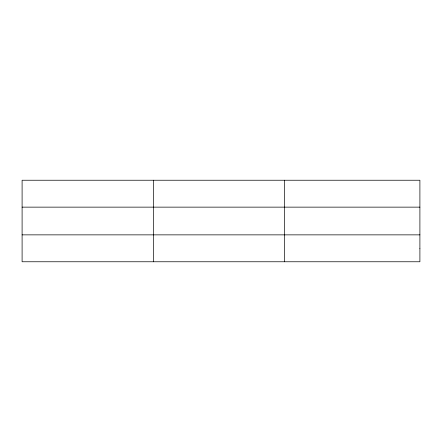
<?xml version="1.0" encoding="UTF-8"?>
<svg xmlns="http://www.w3.org/2000/svg" width="442" height="442" viewBox="0 0 442 442"><rect width="100%" height="100%" fill="white"/><g stroke="black" fill="none" stroke-linecap="round" stroke-linejoin="round"><path stroke-width="0.66" d="M153.374 180.237L153.374 261.763M284.648 180.237L284.648 261.763M22.1 207.138L419.9 207.138M22.1 234.862L419.9 234.862M419.9 248.316L419.9 261.763L22.1 261.763L22.1 180.237L419.9 180.237L419.9 248.316"/></g></svg>
